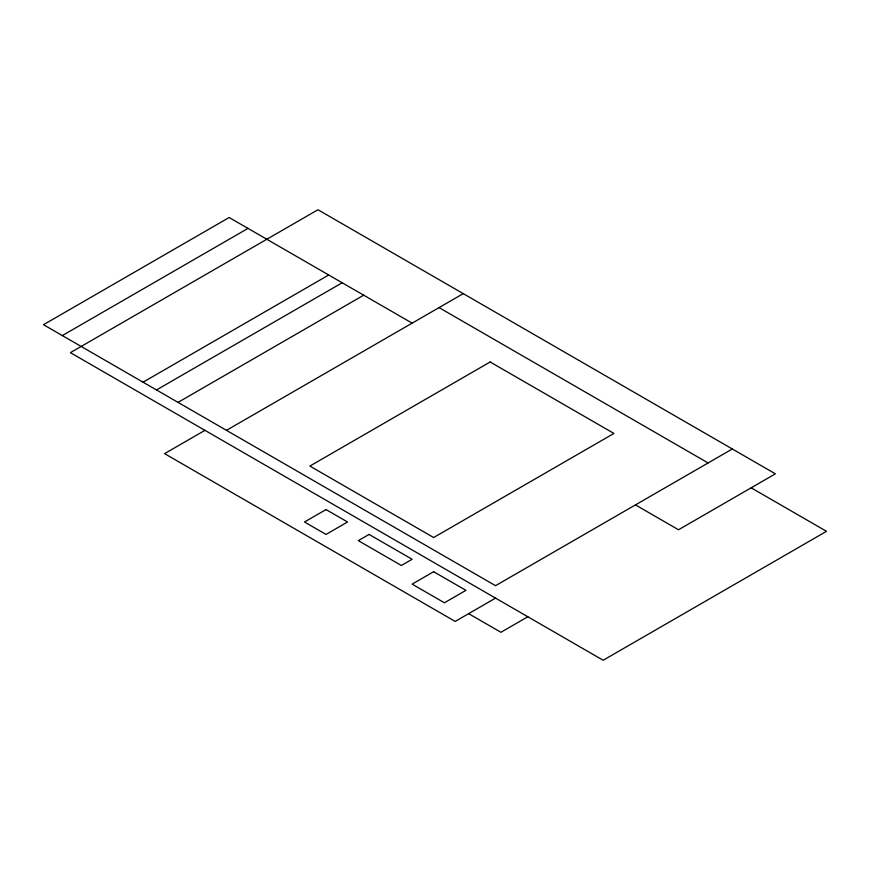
<?xml version="1.0" encoding="UTF-8"?>
<svg xmlns="http://www.w3.org/2000/svg" width="870" height="870" viewBox="0 0 870 870"><rect width="100%" height="100%" fill="white"/><g stroke="black" fill="none" stroke-linecap="round" stroke-linejoin="round"><path stroke-width="1.3" d="M62.335 335.581L247.993 228.386M143.061 382.18L328.719 274.996M156.513 389.945L342.171 282.761M178.035 402.375L363.693 295.191M204.939 430.335L164.582 453.64L455.184 621.419L495.541 598.114M226.472 430.335L463.253 293.636M732.322 448.985L495.541 585.684L43.5 324.706L229.158 217.511L412.13 323.151M527.829 616.754L500.924 632.294L468.636 613.654M439.035 307.61L708.115 462.96M751.158 487.82L826.5 531.32L603.171 660.254L70.405 352.665L317.952 209.746L775.377 473.835L678.513 529.765L635.459 504.904M490.158 361.985L309.883 466.07L433.651 537.529L613.937 433.445L490.158 361.985M326.022 509.57L304.5 522L326.022 534.419L347.554 522L326.022 509.57M369.076 534.419L358.31 540.64L401.364 565.489L412.13 559.279L369.076 534.419M433.651 571.71L412.13 584.14L444.418 602.779L465.939 590.349L433.651 571.71"/></g></svg>
